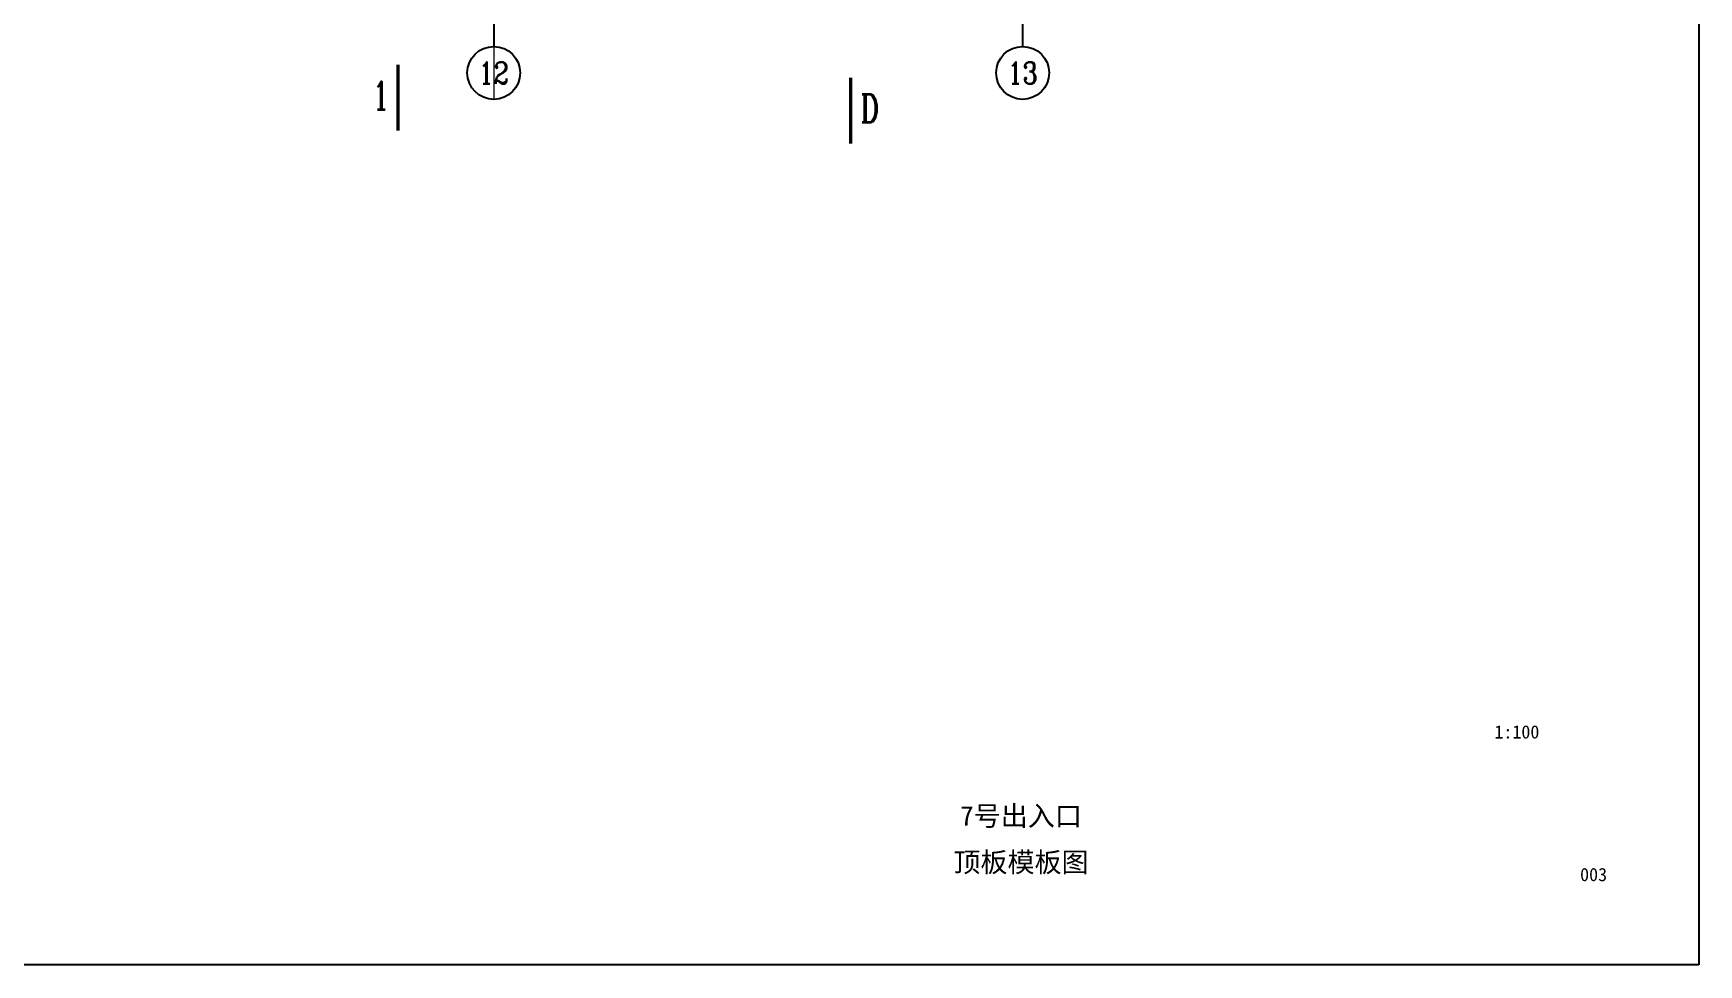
# Model space of a CAD drawing. Header units: millimetres. Extents: x -897614 to 191467, y -439928 to 101803.
# Drawn here: x -391512 to -366323, y -146387 to -132303 of the extents above; entities that cross this region are included whole.
import ezdxf
from ezdxf.enums import TextEntityAlignment as Align

# ---------------------------------------------------------------- set-up
doc = ezdxf.new("R2010")
doc.units = ezdxf.units.MM
doc.header["$LTSCALE"] = 1000
doc.linetypes.add('ACAD_ISO04W100', pattern=[30, 24, -3, 0, -3])
for name, color, linetype in [('AXIS', 3, 'Continuous'), ('DIM_SYMB', 3, 'Continuous'), ('图框', 3, 'Continuous')]:
    doc.layers.add(name, color=color, linetype=linetype)
doc.layers.add('AXIS_TEXT', color=7, linetype='Continuous', lineweight=18)
doc.layers.add('DOTE', color=8, linetype='ACAD_ISO04W100', lineweight=9)
doc.layers.add('DY', color=1, linetype='Continuous', plot=False)
doc.styles.add('_TCH_AXIS', font='COMPLEX', dxfattribs={"bigfont": 'GBCBIG'})
doc.styles.add('_TCH_LABEL', font='COMPLEX', dxfattribs={"bigfont": 'GBCBIG'})
doc.styles.add('COMPLEX', font='COMPLEX')
doc.styles.add('TK-HZ-HT', font='', dxfattribs={"width": 0.8})
doc.styles.add('TK-HZ-ST', font='', dxfattribs={"width": 0.8})
doc.styles.get('TK-HZ-HT').set_extended_font_data('SimSun')
doc.styles.get('TK-HZ-ST').set_extended_font_data('SimSun')

# ---------------------------------------------------------------- blocks, each defined once
blk = doc.blocks.new('_axiso')
blk.add_circle((0, 0), 0.5)
at = {"layer": 'AXIS_TEXT', "style": 'COMPLEX', "width": 1.041667}
blk.add_attdef('A', text='', height=0.56, dxfattribs=at).set_placement((-0.25, -0.28), (0.25, -0.28), align=Align.FIT)

msp = doc.modelspace()

# ---------------------------------------------------------------- linework, layer by layer
at = {"layer": 'AXIS'}
for p, q in [((-384548.11204, -130682.51903, 0), (-384548.11204, -132502.36899, 0)), ((-376548.11204, -130682.51903, 0), (-376548.11204, -132502.36899, 0))]:
    msp.add_line(p, q, dxfattribs=at)
at = {"layer": 'DIM_SYMB', "const_width": 50, "elevation": 0}
msp.add_lwpolyline([(-385995.10559, -132777.22), (-385995.10559, -133777.22)], dxfattribs=at)
at = {"layer": 'DIM_SYMB', "const_width": 50}
msp.add_lwpolyline([(-379150.39049, -132973.5229), (-379150.39049, -133973.5229)], dxfattribs=at)
at = {"layer": 'DOTE', "ltscale": 0.1}
msp.add_line((-384548.11204, -116700.60247, 0), (-384548.11204, -133284.94568, 0), dxfattribs=at)
at = {"layer": 'DY'}
msp.add_lwpolyline([(-366322.80596, -146387.41598), (-440572.80596, -146387.41598), (-440572.80596, -104387.41598), (-366322.80596, -104387.41598)], close=True, dxfattribs=at)

# ---------------------------------------------------------------- block references
at = {"layer": 'AXIS'}
ref = msp.add_blockref('_axiso', (-384548.11204, -132902.36899, 0), dxfattribs=dict(at, xscale=800, yscale=800, zscale=800))
ref.add_attrib('A', '12', dxfattribs={"layer": 'AXIS_TEXT', "ltscale": 10, "height": 328.445495, "style": '_TCH_AXIS'}).set_placement((-384774.89584, -133066.59173, 0), (-384321.32825, -133066.59173, 0), align=Align.FIT)
ref = msp.add_blockref('_axiso', (-376548.11204, -132902.36899, 0), dxfattribs=dict(at, xscale=800, yscale=800, zscale=800))
ref.add_attrib('A', '13', dxfattribs={"layer": 'AXIS_TEXT', "ltscale": 10, "height": 328.445495, "style": '_TCH_AXIS'}).set_placement((-376774.89584, -133066.59173, 0), (-376321.32825, -133066.59173, 0), align=Align.FIT)

# ---------------------------------------------------------------- texts
at = {"layer": 'DIM_SYMB', "style": '_TCH_LABEL', "width": 0.705882}
for s, p in [('1', (-386384.79599, -133454.62952, 0)), ('D', (-379003.55723, -133650.93241))]:
    msp.add_text(s, height=425, dxfattribs=at).set_placement(p)
at = {"layer": '图框', "color": 7}
for s, height, style, p in [('1:100', 200, 'TK-HZ-ST', (-369072.80596, -142867.41598)), ('7号出入口', 300, 'TK-HZ-HT', (-376572.80596, -144137.41598)), ('顶板模板图', 300, 'TK-HZ-HT', (-376572.80596, -144837.41598))]:
    msp.add_text(s, height=height, dxfattribs=dict(at, style=style)).set_placement(p, align=Align.MIDDLE_CENTER)
at = {"layer": '图框', "color": 7, "style": 'TK-HZ-ST'}
msp.add_text('003 ', height=200, dxfattribs=at).set_placement((-368116.4507, -145124.30598))

doc.saveas('drawing.dxf')
